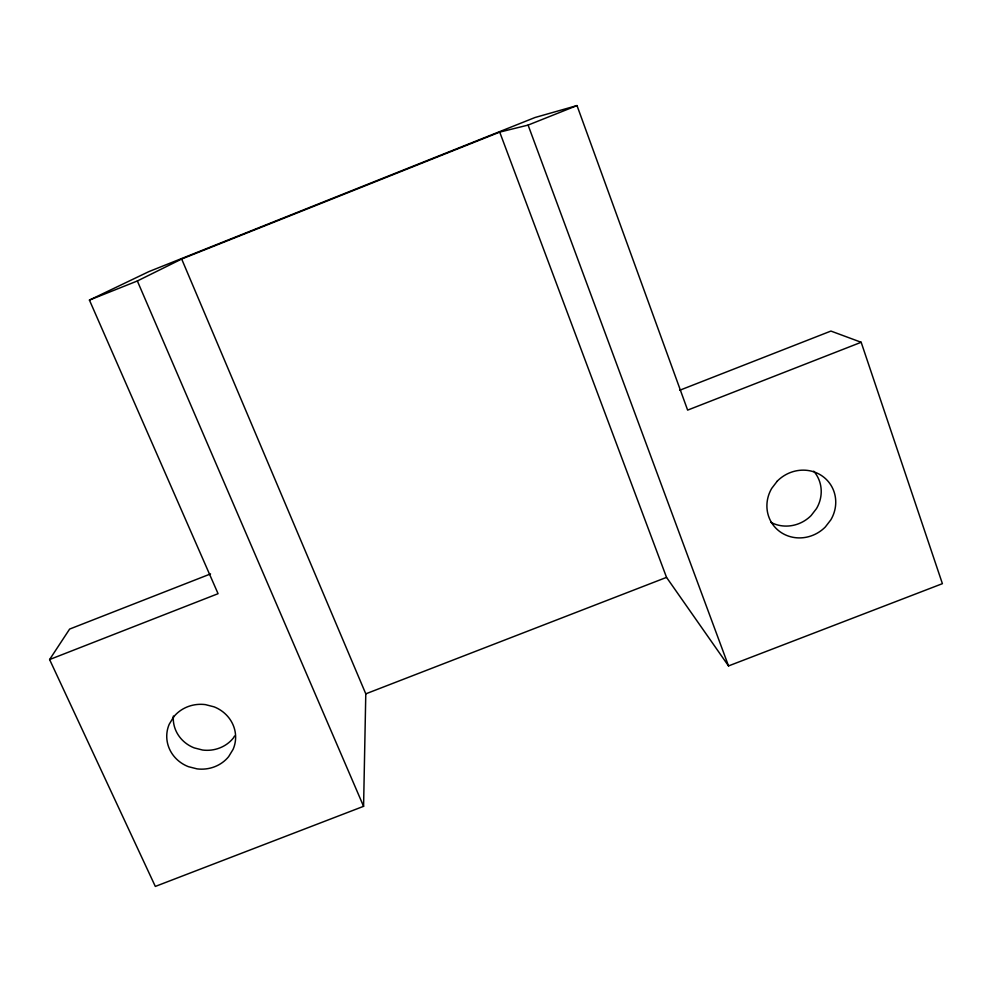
<?xml version="1.0" encoding="UTF-8"?>
<svg xmlns="http://www.w3.org/2000/svg" width="992" height="992" viewBox="0 0 992 992"><rect width="100%" height="100%" fill="white"/><g stroke="black" fill="none" stroke-linecap="round" stroke-linejoin="round"><path stroke-width="1.49" d="M210.54 573.922L69.626 629.077L49.6 659.544L155.322 886.426L363.58 806.322L365.788 693.842L181.672 259.024L499.72 132.11L528.091 125.091L577.009 105.574L687.63 410.118L861.168 342.277L942.4 583.668L728.525 665.93L666.537 577.381L499.72 132.11M234.534 736.052L233.232 738.172A33.393 31.459 6.4 0 1 202.628 750.039L194.221 747.894A33.393 31.459 6.4 0 1 173.364 716.063M49.6 659.544L218.066 593.687L89.429 300.092L137.355 280.972L181.672 259.024M89.429 300.092L148.899 271.597L534.998 117.515L577.009 105.574M679.793 390.228L830.924 331.068L861.168 342.277M365.788 693.842L666.537 577.381M137.355 280.972L363.58 806.322M528.091 125.091L728.525 665.93M813.738 471.188A33.988 32.178 -37.1 0 1 816.515 508.561L811.134 515.542A33.988 32.178 -37.1 0 1 770.97 522.387M173.588 716.968L169.186 724.321A34.472 32.401 6.2 0 0 188.381 766.667L197.061 768.874A34.472 32.401 6.2 0 0 228.644 756.648L233.083 749.369A34.472 32.401 6.2 0 0 214.136 706.862L205.394 704.618A34.472 32.401 6.2 0 0 173.588 716.968M777.244 481.157L771.677 488.436A35.104 33.158 -36.9 0 0 780.022 531.749A35.104 33.158 -36.9 0 0 825.282 527.025L830.85 519.82A35.104 33.158 -36.9 0 0 822.641 476.321A35.104 33.158 -36.9 0 0 777.244 481.157"/></g></svg>
